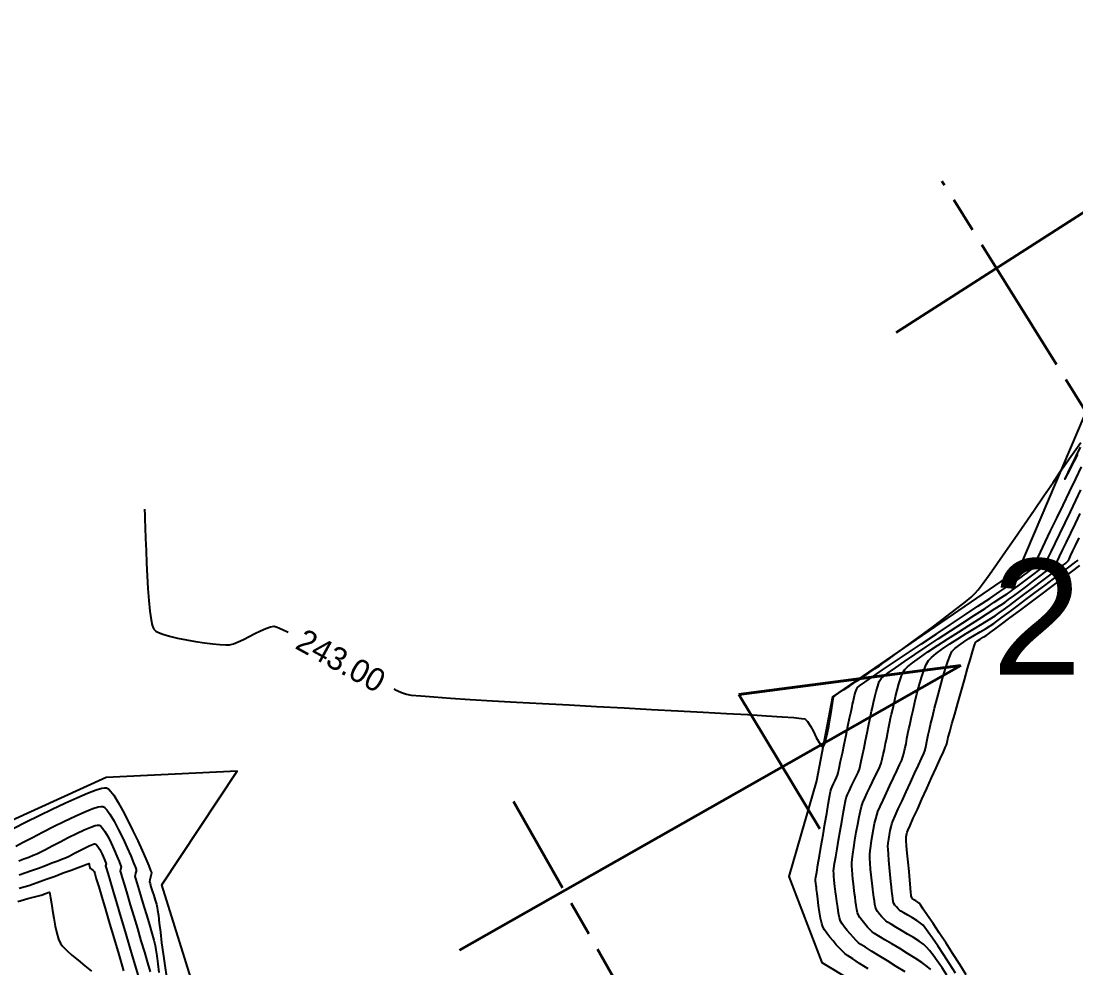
# Model space of a CAD drawing. Header units: metres. Extents: x 708931 to 723899, y 5405153 to 5413472.
# Drawn here: x 709600.9 to 709783.1, y 5412021.9 to 5412185.5 of the extents above; entities that cross this region are included whole.
import ezdxf

# ---------------------------------------------------------------- set-up
doc = ezdxf.new("R2010")
doc.units = ezdxf.units.M
doc.header["$LTSCALE"] = 12.7
doc.header["$MEASUREMENT"] = 0
doc.linetypes.add('ACAD_ISO08W100', pattern=[36, 24, -3, 6, -3])
for name, color, linetype in [('CONT-MJR1', 252, 'Continuous'), ('CONT-MNR1', 251, 'Continuous'), ('contornos2', 7, 'Continuous')]:
    doc.layers.add(name, color=color, linetype=linetype)
doc.layers.add('corte', color=214, linetype='ACAD_ISO08W100', lineweight=40)

msp = doc.modelspace()

# ---------------------------------------------------------------- linework, layer by layer
at = {"layer": 'CONT-MJR1', "elevation": 240, "flags": 128}
for points in [[(709758.05, 5412021.58), (709757.43, 5412022.11), (709756.5, 5412022.78), (709755.34, 5412023.54), (709754.03, 5412024.36), (709752.67, 5412025.19), (709751.33, 5412026), (709750.1, 5412026.73), (709749.06, 5412027.35), (709748.31, 5412027.82), (709747.91, 5412028.1), (709747.55, 5412028.45), (709747.1, 5412028.92), (709746.62, 5412029.47), (709746.16, 5412030.03), (709745.78, 5412030.55), (709745.53, 5412030.97), (709745.39, 5412031.39), (709745.26, 5412031.97), (709745.15, 5412032.66), (709745.04, 5412033.39), (709744.95, 5412034.1), (709744.88, 5412034.74), (709744.81, 5412035.24), (709744.75, 5412035.75), (709744.67, 5412036.42), (709744.58, 5412037.19), (709744.49, 5412038), (709744.42, 5412038.79), (709744.38, 5412039.49), (709744.38, 5412040.04), (709744.43, 5412040.6), (709744.55, 5412041.5), (709744.72, 5412042.65), (709744.92, 5412043.96), (709745.16, 5412045.35), (709745.4, 5412046.71), (709745.64, 5412047.96), (709745.87, 5412049.01), (709746.06, 5412049.77), (709746.3, 5412050.43), (709746.64, 5412051.22), (709747.06, 5412052.12), (709747.52, 5412053.06), (709747.99, 5412054.03), (709748.45, 5412054.98), (709748.87, 5412055.86), (709749.21, 5412056.64), (709749.46, 5412057.27), (709749.64, 5412057.92), (709749.83, 5412058.73), (709750.03, 5412059.64), (709750.23, 5412060.63), (709750.42, 5412061.64), (709750.61, 5412062.63), (709750.78, 5412063.55), (709750.95, 5412064.37), (709751.1, 5412065.03), (709751.26, 5412065.72), (709751.46, 5412066.61), (709751.68, 5412067.64), (709751.93, 5412068.75), (709752.21, 5412069.89), (709752.51, 5412070.98), (709752.84, 5412071.98), (709753.17, 5412072.82), (709753.53, 5412073.44), (709754, 5412073.91), (709754.88, 5412074.59), (709756.08, 5412075.46), (709757.55, 5412076.47), (709759.21, 5412077.57), (709760.98, 5412078.73), (709762.81, 5412079.91), (709764.61, 5412081.06), (709766.32, 5412082.15), (709767.86, 5412083.14), (709769.17, 5412083.97), (709770.17, 5412084.62), (709770.8, 5412085.04), (709771.47, 5412085.53), (709772.38, 5412086.2), (709773.45, 5412087), (709774.61, 5412087.87), (709775.79, 5412088.76), (709776.91, 5412089.61), (709777.92, 5412090.37), (709778.73, 5412090.98), (709779.28, 5412091.4), (709779.49, 5412091.57), (709779.59, 5412091.67), (709779.7, 5412091.81), (709779.79, 5412091.92), (709779.93, 5412092.21), (709780.28, 5412092.95), (709780.81, 5412094.06), (709781.48, 5412095.44), (709782.23, 5412097.02), (709783.03, 5412098.7), (709783.85, 5412100.39)], [(709600.46, 5412040.38), (709601.35, 5412040.71), (709602.2, 5412041.03), (709602.95, 5412041.32), (709603.55, 5412041.56), (709604.15, 5412041.84), (709605.07, 5412042.33), (709606.25, 5412042.95), (709607.58, 5412043.66), (709609, 5412044.4), (709610.41, 5412045.11), (709611.74, 5412045.73), (709612.89, 5412046.21), (709613.64, 5412046.45), (709614.06, 5412046.53), (709614.28, 5412046.53), (709614.36, 5412046.51), (709614.44, 5412046.47), (709614.62, 5412046.35), (709614.91, 5412046.04), (709615.33, 5412045.46), (709615.88, 5412044.51), (709616.44, 5412043.41), (709616.96, 5412042.27), (709617.42, 5412041.19), (709617.8, 5412040.27), (709618.05, 5412039.63), (709618.14, 5412039.35), (709618.11, 5412039.11), (709618.03, 5412038.81), (709617.99, 5412038.57), (709618.08, 5412038.25), (709618.33, 5412037.42), (709618.7, 5412036.17), (709619.17, 5412034.58), (709619.73, 5412032.74), (709620.33, 5412030.73), (709620.95, 5412028.65), (709621.57, 5412026.56), (709622.16, 5412024.57), (709622.69, 5412022.75), (709623.14, 5412021.19)]]:
    msp.add_lwpolyline(points, dxfattribs=at)
at = {"layer": 'CONT-MNR1', "flags": 128}
for points, elevation in [([(709665.24, 5412070.1), (709665.43, 5412070), (709666.6, 5412069.47), (709667.42, 5412069.17), (709668.28, 5412069.03), (709669.9, 5412068.87), (709672.19, 5412068.69), (709675.07, 5412068.49), (709678.47, 5412068.27), (709682.3, 5412068.04), (709686.47, 5412067.8), (709690.92, 5412067.56), (709695.55, 5412067.31), (709700.29, 5412067.05), (709705.06, 5412066.8), (709709.77, 5412066.55), (709714.34, 5412066.31), (709718.7, 5412066.07), (709722.76, 5412065.85), (709726.44, 5412065.64), (709729.65, 5412065.45), (709732.33, 5412065.28), (709734.38, 5412065.13), (709735.72, 5412065), (709736.29, 5412064.9), (709736.74, 5412064.44), (709737.24, 5412063.66), (709737.75, 5412062.7), (709738.25, 5412061.7), (709738.72, 5412060.83), (709739.04, 5412060.31), (709739.24, 5412060.07), (709739.35, 5412060), (709739.4, 5412060), (709739.44, 5412060.02), (709739.52, 5412060.13), (709739.66, 5412060.45), (709739.86, 5412061.13), (709740.12, 5412062.29), (709740.39, 5412063.65), (709740.65, 5412065.08), (709740.88, 5412066.43), (709741.07, 5412067.57), (709741.19, 5412068.36), (709741.24, 5412068.66), (709741.26, 5412068.74), (709741.28, 5412068.81), (709741.5, 5412068.95), (709742.09, 5412069.35), (709742.96, 5412069.92), (709744.02, 5412070.63), (709745.19, 5412071.41), (709746.38, 5412072.2), (709747.5, 5412072.96), (709748.45, 5412073.61), (709749.17, 5412074.1), (709749.74, 5412074.51), (709750.64, 5412075.16), (709751.82, 5412076.01), (709753.22, 5412077.02), (709754.77, 5412078.15), (709756.41, 5412079.36), (709758.1, 5412080.6), (709759.76, 5412081.84), (709761.34, 5412083.04), (709762.77, 5412084.15), (709764.01, 5412085.14), (709764.99, 5412085.96), (709765.65, 5412086.57), (709766.2, 5412087.23), (709767.06, 5412088.36), (709768.16, 5412089.89), (709769.48, 5412091.74), (709770.96, 5412093.85), (709772.55, 5412096.15), (709774.21, 5412098.56), (709775.9, 5412101.01), (709777.56, 5412103.44), (709779.16, 5412105.77), (709780.64, 5412107.93), (709781.97, 5412109.86), (709783.09, 5412111.47), (709783.95, 5412112.7)], 243), ([(709783.36, 5412110.61), (709782.75, 5412109.39), (709782.17, 5412108.24), (709781.67, 5412107.27), (709781.38, 5412106.7), (709781.25, 5412106.44), (709781.21, 5412106.36), (709781.21, 5412106.34), (709781.21, 5412106.36), (709781.26, 5412106.46), (709781.42, 5412106.78), (709781.77, 5412107.49), (709782.37, 5412108.73), (709783.09, 5412110.23), (709783.88, 5412111.87)], 243), ([(709747.2, 5412021.71), (709745.74, 5412022.65), (709744.54, 5412023.43), (709743.67, 5412024.01), (709743.21, 5412024.35), (709742.79, 5412024.75), (709742.28, 5412025.27), (709741.71, 5412025.87), (709741.14, 5412026.53), (709740.58, 5412027.2), (709740.08, 5412027.85), (709739.68, 5412028.44), (709739.4, 5412028.94), (709739.2, 5412029.55), (709739, 5412030.45), (709738.82, 5412031.52), (709738.65, 5412032.66), (709738.5, 5412033.76), (709738.38, 5412034.71), (709738.3, 5412035.41), (709738.26, 5412035.75), (709738.22, 5412036.07), (709738.17, 5412036.48), (709738.14, 5412036.89), (709738.13, 5412037.21), (709738.18, 5412037.57), (709738.32, 5412038.43), (709738.53, 5412039.69), (709738.79, 5412041.25), (709739.09, 5412043.02), (709739.41, 5412044.89), (709739.74, 5412046.76), (709740.05, 5412048.54), (709740.33, 5412050.13), (709740.56, 5412051.42), (709740.73, 5412052.33), (709740.82, 5412052.75), (709740.98, 5412053.16), (709741.23, 5412053.69), (709741.51, 5412054.25), (709741.76, 5412054.77), (709741.92, 5412055.19), (709742.02, 5412055.59), (709742.21, 5412056.41), (709742.45, 5412057.57), (709742.75, 5412058.96), (709743.07, 5412060.49), (709743.4, 5412062.08), (709743.72, 5412063.62), (709744.01, 5412065.02), (709744.26, 5412066.19), (709744.43, 5412067.03), (709744.53, 5412067.45), (709744.62, 5412067.86), (709744.73, 5412068.38), (709744.87, 5412068.95), (709745.02, 5412069.52), (709745.18, 5412070.01), (709745.36, 5412070.35), (709745.73, 5412070.64), (709746.62, 5412071.27), (709747.97, 5412072.2), (709749.71, 5412073.38), (709751.75, 5412074.75), (709754.02, 5412076.28), (709756.44, 5412077.9), (709758.95, 5412079.57), (709761.45, 5412081.23), (709763.88, 5412082.85), (709766.17, 5412084.37), (709768.22, 5412085.74), (709769.98, 5412086.9), (709771.36, 5412087.82), (709772.29, 5412088.44), (709772.68, 5412088.71), (709773.07, 5412088.98), (709773.58, 5412089.36), (709774.14, 5412089.78), (709774.66, 5412090.17), (709775.06, 5412090.48), (709775.25, 5412090.63), (709775.41, 5412090.8), (709775.6, 5412091.03), (709775.74, 5412091.21), (709775.91, 5412091.55), (709776.33, 5412092.42), (709776.97, 5412093.75), (709777.79, 5412095.45), (709778.74, 5412097.43), (709779.79, 5412099.6), (709780.89, 5412101.87), (709781.99, 5412104.17), (709783.07, 5412106.4), (709784.06, 5412108.47)], 242), ([(709753.58, 5412021.17), (709752.06, 5412022.12), (709750.54, 5412023.06), (709749.1, 5412023.95), (709747.81, 5412024.75), (709746.74, 5412025.42), (709745.97, 5412025.93), (709745.56, 5412026.22), (709745.16, 5412026.6), (709744.67, 5412027.11), (709744.14, 5412027.69), (709743.61, 5412028.31), (709743.13, 5412028.93), (709742.73, 5412029.49), (709742.46, 5412029.96), (709742.28, 5412030.52), (709742.11, 5412031.35), (709741.95, 5412032.31), (709741.8, 5412033.32), (709741.68, 5412034.26), (709741.59, 5412035.02), (709741.54, 5412035.49), (709741.48, 5412035.92), (709741.42, 5412036.46), (709741.35, 5412037.06), (709741.29, 5412037.66), (709741.26, 5412038.2), (709741.25, 5412038.62), (709741.3, 5412039.05), (709741.42, 5412039.88), (709741.61, 5412041.04), (709741.83, 5412042.44), (709742.09, 5412043.97), (709742.36, 5412045.57), (709742.64, 5412047.13), (709742.89, 5412048.57), (709743.12, 5412049.79), (709743.31, 5412050.72), (709743.44, 5412051.26), (709743.66, 5412051.83), (709743.98, 5412052.55), (709744.36, 5412053.34), (709744.76, 5412054.16), (709745.14, 5412054.95), (709745.47, 5412055.66), (709745.69, 5412056.23), (709745.83, 5412056.76), (709746.02, 5412057.59), (709746.25, 5412058.66), (709746.51, 5412059.88), (709746.77, 5412061.19), (709747.04, 5412062.5), (709747.29, 5412063.73), (709747.51, 5412064.82), (709747.69, 5412065.68), (709747.81, 5412066.24), (709747.97, 5412066.9), (709748.15, 5412067.74), (709748.36, 5412068.69), (709748.6, 5412069.65), (709748.86, 5412070.56), (709749.14, 5412071.34), (709749.45, 5412071.9), (709749.84, 5412072.25), (709750.69, 5412072.88), (709751.92, 5412073.75), (709753.47, 5412074.81), (709755.26, 5412076.02), (709757.24, 5412077.34), (709759.32, 5412078.72), (709761.45, 5412080.12), (709763.55, 5412081.5), (709765.56, 5412082.81), (709767.4, 5412084.01), (709769, 5412085.07), (709770.31, 5412085.92), (709771.24, 5412086.54), (709771.74, 5412086.87), (709772.34, 5412087.31), (709773.14, 5412087.9), (709774.06, 5412088.58), (709775, 5412089.29), (709775.88, 5412089.96), (709776.63, 5412090.53), (709777.15, 5412090.93), (709777.37, 5412091.1), (709777.5, 5412091.24), (709777.65, 5412091.42), (709777.77, 5412091.57), (709777.91, 5412091.86), (709778.27, 5412092.61), (709778.83, 5412093.76), (709779.53, 5412095.23), (709780.34, 5412096.92), (709781.23, 5412098.78), (709782.16, 5412100.7), (709783.08, 5412102.63), (709783.97, 5412104.47)], 241), ([(709622.18, 5412101.18), (709622.19, 5412101.1), (709622.2, 5412100.87), (709622.22, 5412100.37), (709622.25, 5412099.44), (709622.3, 5412097.92), (709622.36, 5412096.09), (709622.44, 5412094.03), (709622.53, 5412091.84), (709622.64, 5412089.61), (709622.78, 5412087.43), (709622.94, 5412085.38), (709623.12, 5412083.55), (709623.34, 5412082.04), (709623.53, 5412081.12), (709623.69, 5412080.63), (709623.8, 5412080.41), (709623.86, 5412080.33), (709623.94, 5412080.25), (709624.15, 5412080.09), (709624.57, 5412079.86), (709625.33, 5412079.56), (709626.51, 5412079.2), (709627.9, 5412078.86), (709629.42, 5412078.55), (709630.98, 5412078.29), (709632.52, 5412078.06), (709633.96, 5412077.89), (709635.21, 5412077.77), (709636.22, 5412077.71), (709636.89, 5412077.72), (709637.56, 5412077.88), (709638.37, 5412078.2), (709639.29, 5412078.64), (709640.27, 5412079.14), (709641.26, 5412079.66), (709642.23, 5412080.15), (709643.14, 5412080.55), (709643.93, 5412080.82), (709644.58, 5412080.91), (709645.12, 5412080.76), (709646.05, 5412080.36), (709647.03, 5412079.87)], 243), ([(709760.83, 5412020.6), (709759.97, 5412021.89), (709759.16, 5412023.08), (709758.43, 5412024.09), (709757.82, 5412024.89), (709757.37, 5412025.4), (709756.81, 5412025.89), (709756.01, 5412026.46), (709755.06, 5412027.09), (709754.02, 5412027.72), (709752.99, 5412028.34), (709752.01, 5412028.91), (709751.19, 5412029.4), (709750.58, 5412029.76), (709750.26, 5412029.97), (709749.95, 5412030.28), (709749.56, 5412030.7), (709749.16, 5412031.17), (709748.81, 5412031.62), (709748.59, 5412031.99), (709748.48, 5412032.34), (709748.38, 5412032.84), (709748.29, 5412033.43), (709748.21, 5412034.02), (709748.14, 5412034.56), (709748.09, 5412034.98), (709748.04, 5412035.39), (709747.96, 5412036.07), (709747.85, 5412036.94), (709747.74, 5412037.93), (709747.64, 5412038.95), (709747.56, 5412039.94), (709747.51, 5412040.8), (709747.5, 5412041.46), (709747.55, 5412042.1), (709747.65, 5412042.92), (709747.78, 5412043.86), (709747.95, 5412044.86), (709748.13, 5412045.86), (709748.32, 5412046.8), (709748.51, 5412047.62), (709748.69, 5412048.28), (709748.91, 5412048.88), (709749.29, 5412049.77), (709749.79, 5412050.87), (709750.36, 5412052.1), (709750.98, 5412053.4), (709751.59, 5412054.69), (709752.16, 5412055.9), (709752.64, 5412056.96), (709753.01, 5412057.79), (709753.22, 5412058.32), (709753.39, 5412058.93), (709753.57, 5412059.71), (709753.75, 5412060.6), (709753.92, 5412061.52), (709754.09, 5412062.4), (709754.25, 5412063.19), (709754.39, 5412063.82), (709754.52, 5412064.38), (709754.72, 5412065.28), (709754.98, 5412066.44), (709755.29, 5412067.77), (709755.64, 5412069.21), (709756.02, 5412070.66), (709756.41, 5412072.04), (709756.82, 5412073.28), (709757.22, 5412074.29), (709757.61, 5412074.99), (709758.13, 5412075.53), (709758.97, 5412076.21), (709760.05, 5412077), (709761.32, 5412077.85), (709762.7, 5412078.74), (709764.14, 5412079.64), (709765.57, 5412080.52), (709766.92, 5412081.35), (709768.13, 5412082.1), (709769.13, 5412082.73), (709769.85, 5412083.21), (709770.6, 5412083.75), (709771.63, 5412084.52), (709772.89, 5412085.46), (709774.29, 5412086.51), (709775.76, 5412087.61), (709777.21, 5412088.71), (709778.58, 5412089.74), (709779.78, 5412090.65), (709780.73, 5412091.37), (709781.37, 5412091.85), (709781.61, 5412092.04), (709781.71, 5412092.15), (709781.81, 5412092.28), (709781.92, 5412092.5), (709782.19, 5412093.07), (709782.6, 5412093.93), (709783.1, 5412094.99), (709783.67, 5412096.18)], 239), ([(709762.3, 5412020.96), (709761.26, 5412022.59), (709760.22, 5412024.18), (709759.23, 5412025.67), (709758.33, 5412026.99), (709757.58, 5412028.06), (709757.02, 5412028.83), (709756.7, 5412029.23), (709756.25, 5412029.6), (709755.61, 5412030.04), (709754.86, 5412030.51), (709754.09, 5412030.96), (709753.4, 5412031.37), (709752.88, 5412031.68), (709752.62, 5412031.85), (709752.38, 5412032.08), (709752.09, 5412032.4), (709751.83, 5412032.73), (709751.66, 5412033.01), (709751.56, 5412033.35), (709751.48, 5412033.83), (709751.42, 5412034.33), (709751.37, 5412034.72), (709751.33, 5412035.07), (709751.25, 5412035.8), (709751.15, 5412036.81), (709751.03, 5412037.99), (709750.91, 5412039.24), (709750.79, 5412040.46), (709750.7, 5412041.54), (709750.64, 5412042.38), (709750.63, 5412042.87), (709750.67, 5412043.41), (709750.76, 5412044.09), (709750.88, 5412044.84), (709751.02, 5412045.6), (709751.17, 5412046.27), (709751.31, 5412046.79), (709751.49, 5412047.25), (709751.88, 5412048.13), (709752.42, 5412049.33), (709753.07, 5412050.76), (709753.79, 5412052.32), (709754.53, 5412053.93), (709755.24, 5412055.49), (709755.89, 5412056.9), (709756.43, 5412058.08), (709756.81, 5412058.93), (709756.99, 5412059.36), (709757.1, 5412059.79), (709757.23, 5412060.35), (709757.35, 5412060.98), (709757.47, 5412061.6), (709757.58, 5412062.17), (709757.68, 5412062.61), (709757.79, 5412063.06), (709758, 5412063.96), (709758.31, 5412065.22), (709758.69, 5412066.74), (709759.12, 5412068.42), (709759.58, 5412070.16), (709760.06, 5412071.88), (709760.52, 5412073.47), (709760.96, 5412074.84), (709761.36, 5412075.89), (709761.69, 5412076.53), (709762.17, 5412077.05), (709762.85, 5412077.61), (709763.69, 5412078.19), (709764.62, 5412078.79), (709765.6, 5412079.38), (709766.58, 5412079.95), (709767.49, 5412080.49), (709768.28, 5412080.97), (709768.91, 5412081.38), (709769.47, 5412081.79), (709770.37, 5412082.46), (709771.56, 5412083.34), (709772.95, 5412084.39), (709774.48, 5412085.54), (709776.09, 5412086.75), (709777.71, 5412087.96), (709779.26, 5412089.13), (709780.69, 5412090.21), (709781.91, 5412091.13), (709782.87, 5412091.86), (709783.5, 5412092.33)], 238), ([(709764.15, 5412020.65), (709763.04, 5412022.45), (709761.86, 5412024.31), (709760.67, 5412026.16), (709759.5, 5412027.93), (709758.42, 5412029.55), (709757.48, 5412030.94), (709756.73, 5412032.04), (709756.23, 5412032.77), (709756.02, 5412033.05), (709755.78, 5412033.23), (709755.45, 5412033.44), (709755.13, 5412033.63), (709754.97, 5412033.73), (709754.83, 5412033.87), (709754.72, 5412034.02), (709754.69, 5412034.15), (709754.66, 5412034.32), (709754.65, 5412034.47), (709754.61, 5412034.82), (709754.53, 5412035.72), (709754.41, 5412037.01), (709754.27, 5412038.53), (709754.12, 5412040.13), (709753.98, 5412041.67), (709753.86, 5412042.97), (709753.78, 5412043.9), (709753.75, 5412044.29), (709753.78, 5412044.51), (709753.82, 5412044.8), (709753.87, 5412045.08), (709753.93, 5412045.3), (709754.07, 5412045.64), (709754.45, 5412046.48), (709755.01, 5412047.72), (709755.71, 5412049.26), (709756.5, 5412051.01), (709757.34, 5412052.85), (709758.18, 5412054.7), (709758.97, 5412056.44), (709759.67, 5412057.98), (709760.23, 5412059.23), (709760.6, 5412060.07), (709760.75, 5412060.4), (709760.81, 5412060.62), (709760.86, 5412060.9), (709760.92, 5412061.18), (709760.96, 5412061.4), (709761.06, 5412061.76), (709761.32, 5412062.68), (709761.69, 5412064.03), (709762.16, 5412065.72), (709762.7, 5412067.63), (709763.27, 5412069.65), (709763.84, 5412071.68), (709764.39, 5412073.6), (709764.89, 5412075.31), (709765.31, 5412076.7), (709765.61, 5412077.66), (709765.77, 5412078.08), (709766.08, 5412078.37), (709766.55, 5412078.69), (709767.08, 5412079.01), (709767.59, 5412079.31), (709767.97, 5412079.55), (709768.31, 5412079.81), (709769.1, 5412080.4), (709770.26, 5412081.26), (709771.71, 5412082.35), (709773.37, 5412083.59), (709775.18, 5412084.95), (709777.06, 5412086.36), (709778.93, 5412087.76), (709780.72, 5412089.1), (709782.35, 5412090.33), (709783.76, 5412091.39)], 237), ([(709599.63, 5412046.01), (709601.75, 5412047.09), (709603.98, 5412048.2), (709606.23, 5412049.3), (709608.43, 5412050.34), (709610.48, 5412051.27), (709612.31, 5412052.05), (709613.84, 5412052.63), (709614.78, 5412052.91), (709615.3, 5412053.01), (709615.55, 5412053.01), (709615.64, 5412052.99), (709615.74, 5412052.94), (709615.95, 5412052.8), (709616.31, 5412052.43), (709616.86, 5412051.71), (709617.63, 5412050.48), (709618.46, 5412048.99), (709619.32, 5412047.32), (709620.18, 5412045.56), (709621.01, 5412043.81), (709621.76, 5412042.16), (709622.4, 5412040.69), (709622.91, 5412039.51), (709623.24, 5412038.7), (709623.37, 5412038.35), (709623.34, 5412038.01), (709623.23, 5412037.56), (709623.11, 5412037.1), (709623.07, 5412036.75), (709623.13, 5412036.45), (709623.29, 5412035.89), (709623.51, 5412035.17), (709623.77, 5412034.37), (709624.01, 5412033.56), (709624.23, 5412032.85), (709624.37, 5412032.3), (709624.45, 5412031.83), (709624.57, 5412030.9), (709624.73, 5412029.61), (709624.92, 5412028.02), (709625.14, 5412026.22), (709625.4, 5412024.28), (709625.67, 5412022.28), (709625.96, 5412020.29)], 242), ([(709599.93, 5412042.92), (709601.22, 5412043.6), (709602.81, 5412044.43), (709604.58, 5412045.35), (709606.47, 5412046.31), (709608.37, 5412047.24), (709610.19, 5412048.11), (709611.86, 5412048.85), (709613.28, 5412049.4), (709614.17, 5412049.68), (709614.67, 5412049.77), (709614.91, 5412049.77), (709615, 5412049.75), (709615.1, 5412049.7), (709615.31, 5412049.55), (709615.68, 5412049.17), (709616.21, 5412048.43), (709616.95, 5412047.2), (709617.71, 5412045.75), (709618.47, 5412044.19), (709619.18, 5412042.64), (709619.8, 5412041.21), (709620.3, 5412040.03), (709620.63, 5412039.2), (709620.75, 5412038.85), (709620.73, 5412038.6), (709620.65, 5412038.26), (709620.57, 5412037.92), (709620.53, 5412037.66), (709620.62, 5412037.33), (709620.85, 5412036.54), (709621.19, 5412035.4), (709621.61, 5412034.01), (709622.09, 5412032.46), (709622.57, 5412030.85), (709623.04, 5412029.28), (709623.46, 5412027.84), (709623.8, 5412026.63), (709624.02, 5412025.75), (709624.16, 5412024.99), (709624.31, 5412023.92), (709624.48, 5412022.59), (709624.67, 5412021.07)], 241), ([(709600.55, 5412037.96), (709601.53, 5412038.3), (709602.66, 5412038.7), (709603.85, 5412039.13), (709605.05, 5412039.57), (709606.19, 5412040), (709607.2, 5412040.38), (709608.01, 5412040.69), (709608.55, 5412040.9), (709609.17, 5412041.2), (709609.98, 5412041.62), (709610.89, 5412042.1), (709611.8, 5412042.58), (709612.64, 5412042.98), (709613.19, 5412043.19), (709613.51, 5412043.28), (709613.66, 5412043.29), (709613.72, 5412043.27), (709613.78, 5412043.24), (709613.91, 5412043.13), (709614.13, 5412042.85), (709614.45, 5412042.31), (709614.84, 5412041.52), (709615.19, 5412040.73), (709615.43, 5412040.12), (709615.53, 5412039.85), (709615.5, 5412039.66), (709615.46, 5412039.48), (709615.55, 5412039.15), (709615.82, 5412038.24), (709616.23, 5412036.85), (709616.77, 5412035.05), (709617.4, 5412032.94), (709618.09, 5412030.58), (709618.84, 5412028.07), (709619.6, 5412025.5), (709620.36, 5412022.94), (709621.08, 5412020.48)], 239), ([(709600.5, 5412035.62), (709601.55, 5412035.93), (709602.22, 5412036.13), (709603.02, 5412036.39), (709604.1, 5412036.77), (709605.37, 5412037.23), (709606.75, 5412037.74), (709608.15, 5412038.27), (709609.49, 5412038.77), (709610.69, 5412039.22), (709611.66, 5412039.58), (709612.21, 5412039.78), (709612.46, 5412039.87), (709612.55, 5412039.89), (709612.56, 5412039.89), (709612.58, 5412039.88), (709612.6, 5412039.81), (709612.63, 5412039.67), (709612.66, 5412039.43), (709612.71, 5412039.21), (709612.84, 5412039.07), (709613.07, 5412038.88), (709613.31, 5412038.68), (709613.47, 5412038.52), (709613.58, 5412038.18), (709613.85, 5412037.28), (709614.27, 5412035.89), (709614.81, 5412034.08), (709615.44, 5412031.94), (709616.16, 5412029.52), (709616.93, 5412026.91), (709617.73, 5412024.17), (709618.55, 5412021.38)], 238), ([(709600.28, 5412033.35), (709602.04, 5412033.83), (709603.41, 5412034.2), (709604.32, 5412034.45), (709604.67, 5412034.54), (709604.92, 5412034.65), (709605.24, 5412034.8), (709605.55, 5412034.92), (709605.74, 5412034.94), (709605.81, 5412034.67), (709605.93, 5412033.98), (709606.09, 5412032.98), (709606.28, 5412031.76), (709606.5, 5412030.44), (709606.76, 5412029.1), (709607.03, 5412027.87), (709607.33, 5412026.83), (709607.64, 5412026.1), (709608.05, 5412025.56), (709608.74, 5412024.88), (709609.64, 5412024.07), (709610.7, 5412023.18), (709611.85, 5412022.24), (709613.03, 5412021.27)], 237)]:
    msp.add_lwpolyline(points, dxfattribs=dict(at, elevation=elevation))
at = {"layer": 'contornos2', "color": 30}
msp.add_lwpolyline([(709787.13, 5412123.38), (709773.25, 5412090.81), (709741.06, 5412068.73), (709738.29, 5412054.18), (709738.29, 5412054.18), (709733.51, 5412037.65), (709739.23, 5412022.81), (709760.07, 5412010.23), (709750.47, 5411961.58), (709738.39, 5411942.48), (709712.97, 5411907.57), (709702.97, 5411896.94), (709689.34, 5411907.59), (709689.34, 5411907.59), (709669.18, 5411945.2), (709662.99, 5411980.24), (709653.5, 5411994.99), (709631.63, 5412015.51), (709625.2, 5412036.22), (709625.2, 5412036.22), (709638.17, 5412055.88), (709615.53, 5412054.79), (709591.38, 5412043.78)], dxfattribs=at)
at = {"layer": 'corte', "color": 6, "ltscale": 0.08}
for p, q in [((709992.74, 5411784.82), (709759.96, 5412157.87)), ((709875.12, 5411717.7), (709685.93, 5412050.65))]:
    msp.add_line(p, q, dxfattribs=at)
at = {"layer": 'corte', "color": 6}
for points in [[(709752.03, 5412131.69), (709835.86, 5412185.52), (709797.85, 5412178.43), (709813.07, 5412156.01)], [(709676.6, 5412024.94), (709763.22, 5412074.16), (709724.88, 5412069.13), (709738.86, 5412045.92)]]:
    msp.add_lwpolyline(points, dxfattribs=at)

# ---------------------------------------------------------------- texts
at = {"layer": 'CONT-MNR1', "insert": (709656.12, 5412074.96, 243), "char_height": 4, "attachment_point": 5, "rotation": 331.1142}
msp.add_mtext('{243.00}', dxfattribs=at)
at = {"layer": 'corte', "insert": (709768.58, 5412092.55), "char_height": 20, "width": 758.2044, "attachment_point": 1}
msp.add_mtext('{\\fArial|b0|i0|c0|p34;2}', dxfattribs=at)

doc.saveas('drawing.dxf')
